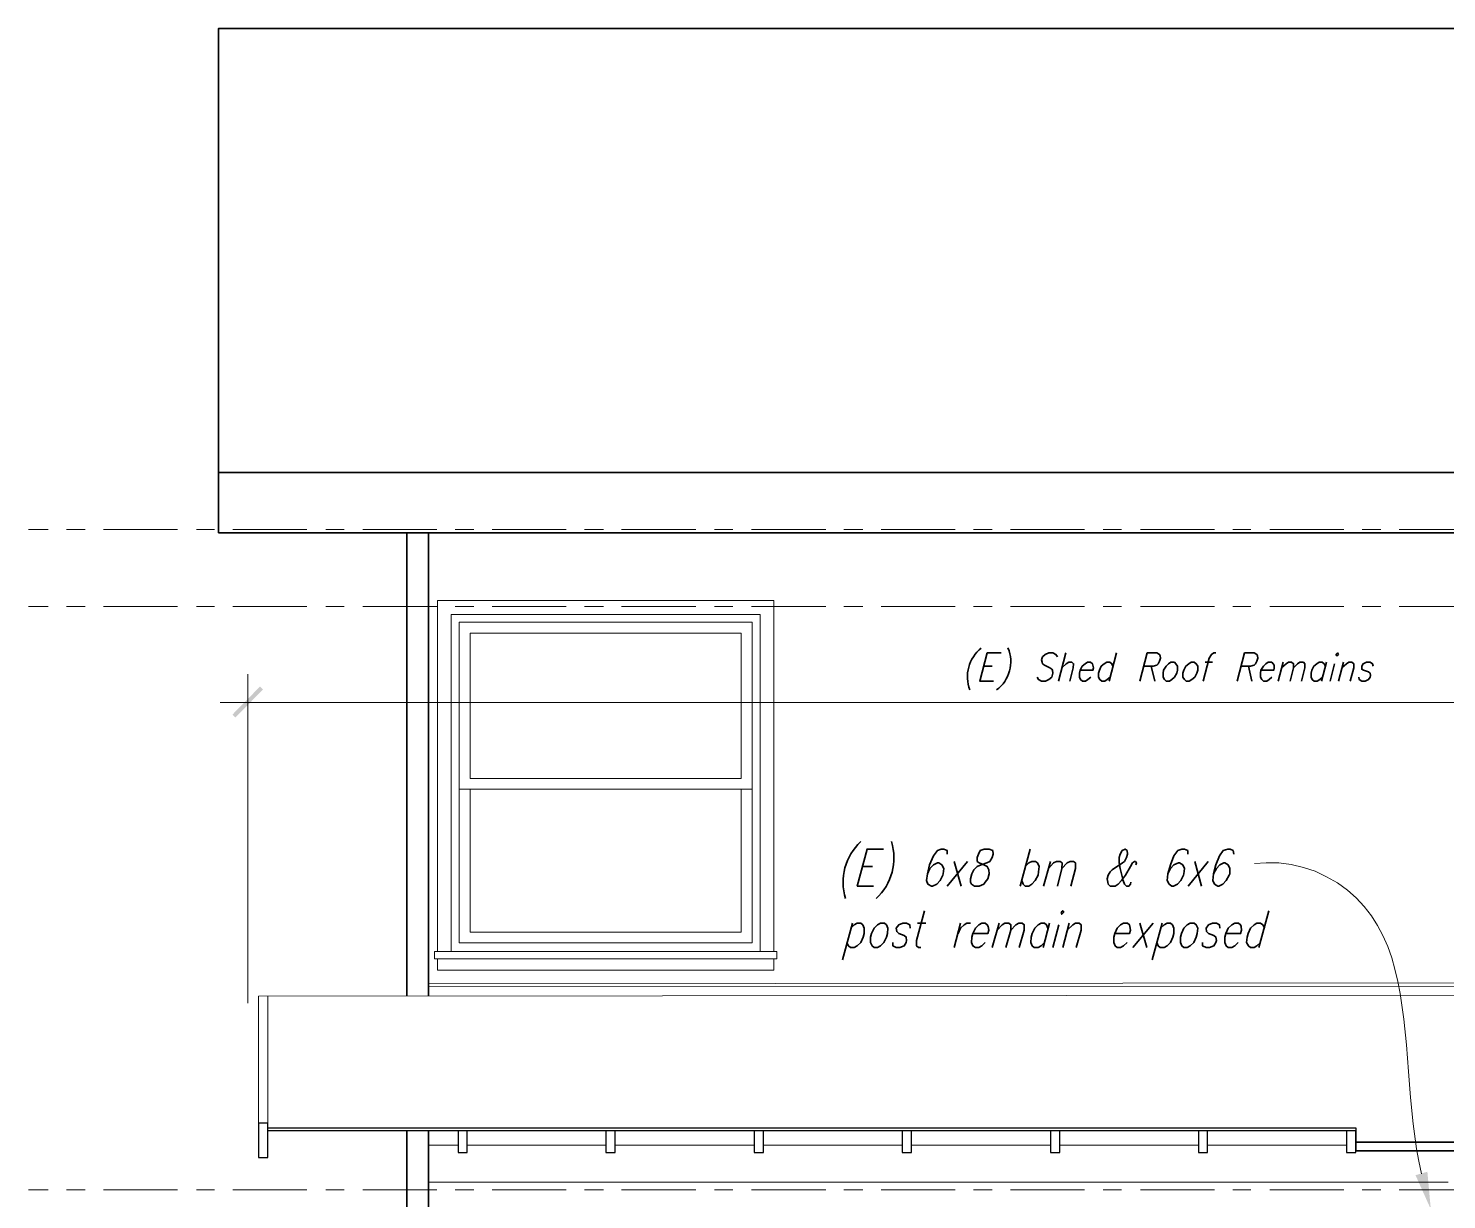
# Model space of a CAD drawing. Header units: inches. Extents: x 1543 to 43489, y -26 to 5775.
# Drawn here: x 3232.5 to 3472, y 1813.9 to 2011.6 of the extents above; entities that cross this region are included whole.
import ezdxf

# ---------------------------------------------------------------- set-up
doc = ezdxf.new("R2010")
doc.units = ezdxf.units.IN
doc.header["$LTSCALE"] = 0.5
doc.header["$MEASUREMENT"] = 0
for name, color, linetype in [('PDF_0', 7, 'Continuous'), ('PDF_A-FLOR-LEVL', 7, 'Continuous'), ('PDF_A-Window-exs', 7, 'Continuous'), ('PDF_Dim48', 7, 'Continuous'), ('PDF_Hatch-siding', 7, 'Continuous'), ('PDF_Layer1', 7, 'Continuous'), ('PDF_Layer2', 7, 'Continuous'), ('PDF_Layer3', 7, 'Continuous'), ('PDF_Layer30', 7, 'Continuous'), ('PDF_LEADER', 7, 'Continuous'), ('PDF_TEXT3', 7, 'Continuous')]:
    doc.layers.add(name, color=color, linetype=linetype)

msp = doc.modelspace()

# ---------------------------------------------------------------- linework, layer by layer
at = {"layer": 'PDF_0', "transparency": 33554559}
for points in [[(3271.63, 1900.52), (3267.46, 1895.27), (3266.96, 1895.77)], [(3272.13, 1900.02), (3271.63, 1900.52), (3267.46, 1895.27)]]:
    msp.add_solid(points, dxfattribs=at)
at = {"layer": 'PDF_A-FLOR-LEVL', "lineweight": 20}
for points in [[(3232.52, 1927.04), (3235.86, 1927.04)], [(3238.94, 1927.04), (3242.11, 1927.04)], [(3245.2, 1927.04), (3257.71, 1927.04)], [(3260.88, 1927.04), (3263.96, 1927.04)], [(3267.05, 1927.04), (3279.56, 1927.04)], [(3282.73, 1927.04), (3285.81, 1927.04)], [(3288.98, 1927.04), (3301.49, 1927.04)], [(3304.58, 1927.04), (3307.75, 1927.04)], [(3310.83, 1927.04), (3323.34, 1927.04)], [(3326.43, 1927.04), (3329.6, 1927.04)], [(3332.68, 1927.04), (3345.19, 1927.04)], [(3348.36, 1927.04), (3351.45, 1927.04)], [(3354.62, 1927.04), (3367.13, 1927.04)], [(3370.21, 1927.04), (3373.38, 1927.04)], [(3376.47, 1927.04), (3388.98, 1927.04)], [(3392.06, 1927.04), (3395.23, 1927.04)], [(3398.32, 1927.04), (3410.83, 1927.04)], [(3414, 1927.04), (3417.08, 1927.04)], [(3420.25, 1927.04), (3432.76, 1927.04)], [(3435.85, 1927.04), (3438.93, 1927.04)], [(3442.1, 1927.04), (3454.61, 1927.04)], [(3457.7, 1927.04), (3460.87, 1927.04)], [(3463.95, 1927.04), (3476.46, 1927.04)], [(3232.52, 1815.54), (3235.86, 1815.54)], [(3238.94, 1815.54), (3242.11, 1815.54)], [(3245.2, 1815.54), (3257.71, 1815.54)], [(3260.88, 1815.54), (3263.96, 1815.54)], [(3267.05, 1815.54), (3279.56, 1815.54)], [(3282.73, 1815.54), (3285.81, 1815.54)], [(3288.98, 1815.54), (3301.49, 1815.54)], [(3304.58, 1815.54), (3307.75, 1815.54)], [(3310.83, 1815.54), (3323.34, 1815.54)], [(3326.43, 1815.54), (3329.6, 1815.54)], [(3332.68, 1815.54), (3345.19, 1815.54)], [(3348.36, 1815.54), (3351.45, 1815.54)], [(3354.62, 1815.54), (3367.13, 1815.54)], [(3370.21, 1815.54), (3373.38, 1815.54)], [(3376.47, 1815.54), (3388.98, 1815.54)], [(3392.06, 1815.54), (3395.23, 1815.54)], [(3398.32, 1815.54), (3410.83, 1815.54)], [(3414, 1815.54), (3417.08, 1815.54)], [(3420.25, 1815.54), (3432.76, 1815.54)], [(3435.85, 1815.54), (3438.93, 1815.54)], [(3442.1, 1815.54), (3454.61, 1815.54)], [(3457.7, 1815.54), (3460.87, 1815.54)], [(3463.95, 1815.54), (3476.46, 1815.54)]]:
    msp.add_lwpolyline(points, dxfattribs=at)
for points in [[(3235.86, 1914.03), (3232.52, 1914.03)], [(3242.11, 1914.03), (3238.94, 1914.03)], [(3257.71, 1914.03), (3245.2, 1914.03)], [(3263.96, 1914.03), (3260.88, 1914.03)], [(3279.56, 1914.03), (3267.05, 1914.03)], [(3285.81, 1914.03), (3282.73, 1914.03)], [(3301.49, 1914.03), (3288.98, 1914.03)], [(3307.75, 1914.03), (3304.58, 1914.03)], [(3323.34, 1914.03), (3310.83, 1914.03)], [(3329.6, 1914.03), (3326.43, 1914.03)], [(3345.19, 1914.03), (3332.68, 1914.03)], [(3351.45, 1914.03), (3348.36, 1914.03)], [(3367.13, 1914.03), (3354.62, 1914.03)], [(3373.38, 1914.03), (3370.21, 1914.03)], [(3388.98, 1914.03), (3376.47, 1914.03)], [(3395.23, 1914.03), (3392.06, 1914.03)], [(3410.83, 1914.03), (3398.32, 1914.03)], [(3417.08, 1914.03), (3414, 1914.03)], [(3432.76, 1914.03), (3420.25, 1914.03)], [(3438.93, 1914.03), (3435.85, 1914.03)], [(3454.61, 1914.03), (3442.1, 1914.03)], [(3460.87, 1914.03), (3457.7, 1914.03)], [(3476.46, 1914.03), (3463.95, 1914.03)]]:
    msp.add_lwpolyline(points, close=True, dxfattribs=at)
at = {"layer": 'PDF_A-Window-exs', "lineweight": 9}
for points in [[(3305.24, 1911.36), (3305.24, 1857.24), (3354.7, 1857.24), (3354.7, 1911.36)], [(3307.08, 1909.53), (3307.08, 1885.01), (3352.87, 1885.01), (3352.87, 1909.53)]]:
    msp.add_lwpolyline(points, close=True, dxfattribs=at)
for points in [[(3307.83, 1911.36), (3354.7, 1911.36), (3354.7, 1857.74)], [(3354.7, 1883.18), (3305.24, 1883.18)], [(3307.08, 1883.18), (3307.08, 1859.07), (3352.87, 1859.07), (3352.87, 1883.18)]]:
    msp.add_lwpolyline(points, dxfattribs=at)
at = {"layer": 'PDF_Dim48', "lineweight": 35}
for points in [[(3395.48, 1901.44), (3393.15, 1901.44), (3394.4, 1906.19), (3396.73, 1906.19)], [(3406.24, 1905.53), (3405.99, 1905.94), (3405.49, 1906.19), (3404.82, 1906.19), (3404.16, 1905.94), (3403.74, 1905.53), (3403.57, 1905.03), (3403.66, 1904.61), (3403.74, 1904.36), (3404.07, 1904.11), (3404.99, 1903.69), (3405.32, 1903.44), (3405.41, 1903.27), (3405.49, 1902.77), (3405.32, 1902.11), (3404.82, 1901.69), (3404.24, 1901.44), (3403.57, 1901.44), (3403.07, 1901.69), (3402.82, 1902.11)], [(3407.66, 1906.19), (3406.41, 1901.44)], [(3416.25, 1906.19), (3415, 1901.44)], [(3420.17, 1901.44), (3421.42, 1906.19), (3423.01, 1906.19), (3423.51, 1905.94), (3423.59, 1905.69), (3423.67, 1905.28), (3423.51, 1904.78), (3423.26, 1904.36), (3423.01, 1904.11), (3422.42, 1903.94), (3420.84, 1903.94)], [(3433.01, 1906.19), (3432.68, 1906.19), (3432.26, 1905.94), (3431.85, 1905.28), (3430.84, 1901.44)], [(3436.6, 1901.44), (3437.85, 1906.19), (3439.44, 1906.19), (3439.94, 1905.94), (3440.02, 1905.69), (3440.1, 1905.28), (3439.94, 1904.78), (3439.69, 1904.36), (3439.44, 1904.11), (3438.85, 1903.94), (3437.27, 1903.94)], [(3393.82, 1903.94), (3395.23, 1903.94)], [(3406.99, 1903.69), (3407.74, 1904.36), (3408.16, 1904.61), (3408.66, 1904.61), (3408.99, 1904.36), (3408.91, 1903.69), (3408.33, 1901.44)], [(3410.08, 1903.27), (3412.25, 1903.27), (3412.33, 1903.69), (3412.25, 1904.11), (3412.16, 1904.36), (3411.83, 1904.61), (3411.33, 1904.61), (3410.91, 1904.36), (3410.41, 1903.94), (3410.08, 1903.27), (3409.99, 1902.77), (3409.99, 1902.11), (3410.16, 1901.69), (3410.5, 1901.44), (3411, 1901.44), (3411.41, 1901.69), (3411.91, 1902.11)], [(3415.58, 1903.94), (3415.42, 1904.36), (3415.08, 1904.61), (3414.58, 1904.61), (3414.16, 1904.36), (3413.66, 1903.94), (3413.33, 1903.27), (3413.16, 1902.77), (3413.16, 1902.11), (3413.41, 1901.69), (3413.75, 1901.44), (3414.25, 1901.44), (3414.67, 1901.69), (3415.17, 1902.11)], [(3422.09, 1903.94), (3422.67, 1901.44)], [(3431.18, 1904.61), (3432.43, 1904.61)], [(3438.52, 1903.94), (3439.1, 1901.44)], [(3440.6, 1903.27), (3442.77, 1903.27), (3442.85, 1903.69), (3442.85, 1904.11), (3442.69, 1904.36), (3442.44, 1904.61), (3441.85, 1904.61), (3441.44, 1904.36), (3441.02, 1903.94), (3440.6, 1903.27), (3440.52, 1902.77), (3440.52, 1902.11), (3440.77, 1901.69), (3441.02, 1901.44), (3441.6, 1901.44), (3442.02, 1901.69), (3442.44, 1902.11)], [(3444.36, 1904.61), (3443.52, 1901.44)], [(3444.11, 1903.69), (3444.86, 1904.36), (3445.27, 1904.61), (3445.77, 1904.61), (3446.11, 1904.36), (3446.11, 1903.69), (3445.52, 1901.44)], [(3446.11, 1903.69), (3446.77, 1904.36), (3447.19, 1904.61), (3447.78, 1904.61), (3448.03, 1904.36), (3448.03, 1903.69), (3447.44, 1901.44)], [(3451.53, 1903.94), (3451.28, 1904.36), (3450.94, 1904.61), (3450.44, 1904.61), (3450.03, 1904.36), (3449.53, 1903.94), (3449.19, 1903.27), (3449.11, 1902.77), (3449.11, 1902.11), (3449.28, 1901.69), (3449.61, 1901.44), (3450.11, 1901.44), (3450.53, 1901.69), (3451.03, 1902.11)], [(3451.69, 1904.61), (3450.86, 1901.44)], [(3453.03, 1904.36), (3452.28, 1901.44)], [(3454.53, 1904.61), (3453.7, 1901.44)], [(3454.28, 1903.69), (3455.03, 1904.36), (3455.45, 1904.61), (3455.95, 1904.61), (3456.28, 1904.36), (3456.28, 1903.69), (3455.7, 1901.44)], [(3459.53, 1903.94), (3459.45, 1904.36), (3459.03, 1904.61), (3458.45, 1904.61), (3457.87, 1904.36), (3457.62, 1903.94), (3457.62, 1903.44), (3457.95, 1903.27), (3458.78, 1903.02), (3459.03, 1902.77), (3459.12, 1902.36), (3459.03, 1902.11), (3458.78, 1901.69), (3458.2, 1901.44), (3457.62, 1901.44), (3457.2, 1901.69), (3457.12, 1902.11)]]:
    msp.add_lwpolyline(points, dxfattribs=at)
for points in [[(3453.28, 1905.94), (3453.45, 1905.69), (3453.7, 1905.94), (3453.53, 1906.19)], [(3425.42, 1904.61), (3425.01, 1904.36), (3424.59, 1903.94), (3424.17, 1903.27), (3424.09, 1902.77), (3424.09, 1902.11), (3424.34, 1901.69), (3424.59, 1901.44), (3425.17, 1901.44), (3425.59, 1901.69), (3426.01, 1902.11), (3426.42, 1902.77), (3426.51, 1903.27), (3426.51, 1903.94), (3426.26, 1904.36), (3426.01, 1904.61)], [(3428.84, 1904.61), (3428.43, 1904.36), (3427.93, 1903.94), (3427.59, 1903.27), (3427.43, 1902.77), (3427.43, 1902.11), (3427.68, 1901.69), (3428.01, 1901.44), (3428.51, 1901.44), (3428.93, 1901.69), (3429.43, 1902.11), (3429.76, 1902.77), (3429.93, 1903.27), (3429.93, 1903.94), (3429.68, 1904.36), (3429.34, 1904.61)]]:
    msp.add_lwpolyline(points, close=True, dxfattribs=at)
at = {"layer": 'PDF_Dim48', "lineweight": 20}
for points in [[(3269.55, 1847.06), (3269.55, 1902.61)], [(3790.05, 1897.85), (3264.88, 1897.85)]]:
    msp.add_lwpolyline(points, dxfattribs=at)
at = {"layer": 'PDF_Dim48', "lineweight": 35}
for centre, radius, start, end in [((3397.24, 1902.18), 6.18, 128.4271, 201.2909), ((3392.4, 1904.71), 5.97, 306.9065, 22.8115)]:
    msp.add_arc(centre, radius, start, end, dxfattribs=at)
at = {"layer": 'PDF_Hatch-siding', "lineweight": 13}
for points in [[(3300.07, 1823.13), (3305.08, 1823.13)], [(3306.58, 1823.13), (3330.01, 1823.13)], [(3331.6, 1823.13), (3355.03, 1823.13)], [(3356.62, 1823.13), (3380.05, 1823.13)], [(3381.64, 1823.13), (3405.07, 1823.13)], [(3406.66, 1823.13), (3430.09, 1823.13)], [(3431.6, 1823.13), (3455.03, 1823.13)], [(3300.07, 1816.87), (3472.21, 1816.87)]]:
    msp.add_lwpolyline(points, dxfattribs=at)
at = {"layer": 'PDF_Layer1', "lineweight": 20}
for points in [[(3358.37, 1855.82), (3358.37, 1915.03), (3301.57, 1915.03), (3301.57, 1855.82)], [(3301.57, 1854.57), (3301.57, 1852.65), (3358.37, 1852.65), (3358.37, 1854.57)]]:
    msp.add_lwpolyline(points, dxfattribs=at)
for points in [[(3356.04, 1855.82), (3356.04, 1912.7), (3303.91, 1912.7), (3303.91, 1855.82), (3303.91, 1912.7), (3356.04, 1912.7)], [(3358.87, 1855.82), (3358.87, 1854.57), (3301.07, 1854.57), (3301.07, 1855.82)]]:
    msp.add_lwpolyline(points, close=True, dxfattribs=at)
at = {"layer": 'PDF_Layer2', "lineweight": 30}
for points in [[(3271.38, 1821.04), (3272.97, 1821.04), (3272.97, 1826.8), (3271.38, 1826.8)], [(3305.08, 1821.88), (3306.58, 1821.88), (3306.58, 1825.55), (3305.08, 1825.55)], [(3330.01, 1821.88), (3331.6, 1821.88), (3331.6, 1825.55), (3330.01, 1825.55)], [(3355.03, 1821.88), (3356.62, 1821.88), (3356.62, 1825.55), (3355.03, 1825.55)], [(3380.05, 1821.88), (3381.64, 1821.88), (3381.64, 1825.55), (3380.05, 1825.55)], [(3405.07, 1821.88), (3406.66, 1821.88), (3406.66, 1825.55), (3405.07, 1825.55)], [(3430.09, 1821.88), (3431.6, 1821.88), (3431.6, 1825.55), (3430.09, 1825.55)], [(3455.03, 1821.88), (3456.62, 1821.88), (3456.62, 1825.55), (3455.03, 1825.55)]]:
    msp.add_lwpolyline(points, close=True, dxfattribs=at)
msp.add_lwpolyline([(3272.97, 1826.05), (3456.62, 1826.05), (3456.62, 1825.55), (3272.97, 1825.55)], dxfattribs=at)
at = {"layer": 'PDF_Layer3', "lineweight": 35}
msp.add_lwpolyline([(3264.63, 1926.46), (3264.63, 2011.61), (3771.2, 2011.61), (3771.2, 1926.46), (3475.96, 1926.46)], close=True, dxfattribs=at)
for points in [[(3264.63, 1936.63), (3475.96, 1936.63), (3771.2, 1936.63)], [(3296.4, 1926.46), (3296.4, 1848.23)], [(3300.07, 1926.46), (3300.07, 1848.23)], [(3296.4, 1825.55), (3296.4, 1711.87)], [(3300.07, 1825.55), (3300.07, 1711.87)], [(3456.62, 1823.63), (3783.79, 1823.63), (3783.79, 1822.13), (3456.62, 1822.13), (3456.62, 1825.55)]]:
    msp.add_lwpolyline(points, dxfattribs=at)
at = {"layer": 'PDF_Layer30', "lineweight": 13}
for points in [[(3300.07, 1850.32), (3475.96, 1850.48)], [(3300.07, 1849.82), (3475.96, 1849.9)], [(3271.38, 1825.55), (3271.38, 1848.23), (3475.96, 1848.4)], [(3272.97, 1825.55), (3272.97, 1848.23)]]:
    msp.add_lwpolyline(points, dxfattribs=at)
at = {"layer": 'PDF_LEADER', "lineweight": 20}
msp.add_lwpolyline([(3467.71, 1818.29), (3467.29, 1820.38), (3466.87, 1822.46), (3466.29, 1826.71), (3465.87, 1831.13), (3465.54, 1835.55), (3465.21, 1840.06), (3464.71, 1844.39), (3464.12, 1848.73), (3463.7, 1850.73), (3463.2, 1852.82), (3462.7, 1854.74), (3462.04, 1856.65), (3461.2, 1858.49), (3460.29, 1860.16), (3459.28, 1861.82), (3458.03, 1863.41), (3456.7, 1864.83), (3455.2, 1866.16), (3453.53, 1867.41), (3451.69, 1868.41), (3449.78, 1869.33), (3447.78, 1870), (3445.69, 1870.5), (3443.61, 1870.75), (3441.52, 1870.75), (3439.52, 1870.67)], dxfattribs=at)
at = {"layer": 'PDF_LEADER', "transparency": 33554559}
msp.add_solid([(3466.71, 1818.04), (3469.29, 1812.29), (3468.71, 1818.62)], dxfattribs=at)
at = {"layer": 'PDF_TEXT3', "lineweight": 35}
for points in [[(3375.22, 1866.83), (3372.46, 1866.83), (3374.13, 1873.08), (3376.89, 1873.08)], [(3387.64, 1872.25), (3387.64, 1872.83), (3387.06, 1873.08), (3386.64, 1873.08), (3385.98, 1872.83), (3385.31, 1871.92), (3384.64, 1870.42), (3384.31, 1868.91), (3384.14, 1867.75), (3384.39, 1867.16), (3384.97, 1866.83), (3385.14, 1866.83), (3385.89, 1867.16), (3386.48, 1867.75), (3386.89, 1868.66), (3386.98, 1868.91), (3387.06, 1869.83), (3386.73, 1870.42), (3386.23, 1870.75), (3385.98, 1870.75), (3385.31, 1870.42), (3384.72, 1869.83), (3384.31, 1868.91)], [(3401.65, 1873.08), (3399.99, 1866.83)], [(3419.5, 1870.42), (3419.59, 1870.75), (3419.42, 1871), (3419.25, 1871), (3418.92, 1870.75), (3418.59, 1870.16), (3417.75, 1868.66), (3417.08, 1867.75), (3416.5, 1867.16), (3416, 1866.83), (3415.17, 1866.83), (3414.83, 1867.16), (3414.75, 1867.5), (3414.67, 1868.08), (3414.83, 1868.66), (3415.17, 1869.25), (3415.5, 1869.58), (3417.25, 1870.75), (3417.58, 1871), (3417.92, 1871.67), (3418.08, 1872.25), (3418, 1872.83), (3417.67, 1873.08), (3417.17, 1872.83), (3416.83, 1872.25), (3416.67, 1871.67), (3416.67, 1870.75), (3416.83, 1869.83), (3417.33, 1867.75), (3417.58, 1867.16), (3417.92, 1866.83), (3418.33, 1866.83), (3418.59, 1867.16), (3418.67, 1867.5)], [(3428.26, 1872.25), (3428.26, 1872.83), (3427.68, 1873.08), (3427.26, 1873.08), (3426.59, 1872.83), (3425.92, 1871.92), (3425.34, 1870.42), (3424.92, 1868.91), (3424.76, 1867.75), (3425.09, 1867.16), (3425.59, 1866.83), (3425.84, 1866.83), (3426.51, 1867.16), (3427.09, 1867.75), (3427.51, 1868.66), (3427.59, 1868.91), (3427.68, 1869.83), (3427.43, 1870.42), (3426.84, 1870.75), (3426.67, 1870.75), (3425.92, 1870.42), (3425.34, 1869.83), (3424.92, 1868.91)], [(3436.02, 1872.25), (3435.93, 1872.83), (3435.43, 1873.08), (3435.01, 1873.08), (3434.26, 1872.83), (3433.6, 1871.92), (3433.01, 1870.42), (3432.6, 1868.91), (3432.51, 1867.75), (3432.76, 1867.16), (3433.35, 1866.83), (3433.51, 1866.83), (3434.18, 1867.16), (3434.76, 1867.75), (3435.27, 1868.66), (3435.35, 1868.91), (3435.35, 1869.83), (3435.1, 1870.42), (3434.51, 1870.75), (3434.35, 1870.75), (3433.68, 1870.42), (3433.1, 1869.83), (3432.6, 1868.91)], [(3373.38, 1870.16), (3375.05, 1870.16)], [(3391.06, 1871), (3387.64, 1866.83)], [(3388.81, 1871), (3389.98, 1866.83)], [(3400.82, 1870.16), (3401.4, 1870.75), (3401.91, 1871), (3402.57, 1871), (3402.91, 1870.75), (3403.16, 1870.16), (3403.07, 1869.25), (3402.99, 1868.66), (3402.49, 1867.75), (3401.91, 1867.16), (3401.4, 1866.83), (3400.82, 1866.83), (3400.49, 1867.16), (3400.24, 1867.75)], [(3405.07, 1871), (3403.91, 1866.83)], [(3404.74, 1869.83), (3405.57, 1870.75), (3406.08, 1871), (3406.74, 1871), (3407.08, 1870.75), (3406.99, 1869.83), (3406.24, 1866.83)], [(3406.99, 1869.83), (3407.91, 1870.75), (3408.41, 1871), (3408.99, 1871), (3409.33, 1870.75), (3409.33, 1869.83), (3408.49, 1866.83)], [(3431.68, 1871), (3428.34, 1866.83)], [(3429.43, 1871), (3430.59, 1866.83)], [(3371.63, 1860.57), (3369.96, 1854.4)], [(3371.38, 1859.74), (3371.96, 1860.32), (3372.46, 1860.57), (3373.05, 1860.57), (3373.38, 1860.32), (3373.63, 1859.74), (3373.63, 1858.82), (3373.47, 1858.24), (3373.05, 1857.32), (3372.46, 1856.74), (3371.96, 1856.49), (3371.3, 1856.49), (3370.96, 1856.74), (3370.71, 1857.32)], [(3381.39, 1859.74), (3381.31, 1860.32), (3380.8, 1860.57), (3380.14, 1860.57), (3379.47, 1860.32), (3379.05, 1859.74), (3379.14, 1859.16), (3379.47, 1858.82), (3380.39, 1858.49), (3380.72, 1858.24), (3380.8, 1857.65), (3380.72, 1857.32), (3380.39, 1856.74), (3379.64, 1856.49), (3379.05, 1856.49), (3378.47, 1856.74), (3378.47, 1857.32)], [(3383.81, 1862.66), (3382.47, 1857.65), (3382.47, 1856.74), (3382.81, 1856.49), (3383.22, 1856.49)], [(3382.64, 1860.57), (3384.06, 1860.57)], [(3389.9, 1860.57), (3388.81, 1856.49)], [(3389.48, 1858.82), (3389.9, 1859.74), (3390.48, 1860.32), (3390.98, 1860.57), (3391.56, 1860.57)], [(3391.98, 1858.82), (3394.48, 1858.82), (3394.65, 1859.41), (3394.57, 1859.99), (3394.4, 1860.32), (3394.07, 1860.57), (3393.48, 1860.57), (3392.98, 1860.32), (3392.4, 1859.74), (3391.98, 1858.82), (3391.81, 1858.24), (3391.73, 1857.32), (3391.98, 1856.74), (3392.4, 1856.49), (3392.98, 1856.49), (3393.48, 1856.74), (3394.07, 1857.32)], [(3396.4, 1860.57), (3395.23, 1856.49)], [(3396.07, 1859.41), (3396.9, 1860.32), (3397.4, 1860.57), (3398.07, 1860.57), (3398.4, 1860.32), (3398.4, 1859.41), (3397.57, 1856.49)], [(3398.4, 1859.41), (3399.24, 1860.32), (3399.74, 1860.57), (3400.32, 1860.57), (3400.65, 1860.32), (3400.65, 1859.41), (3399.82, 1856.49)], [(3404.66, 1859.74), (3404.41, 1860.32), (3404.07, 1860.57), (3403.49, 1860.57), (3402.99, 1860.32), (3402.41, 1859.74), (3401.99, 1858.82), (3401.82, 1858.24), (3401.74, 1857.32), (3401.99, 1856.74), (3402.32, 1856.49), (3402.99, 1856.49), (3403.49, 1856.74), (3404.07, 1857.32)], [(3404.91, 1860.57), (3403.82, 1856.49)], [(3408.24, 1860.57), (3407.16, 1856.49)], [(3407.91, 1859.41), (3408.83, 1860.32), (3409.33, 1860.57), (3409.91, 1860.57), (3410.25, 1860.32), (3410.25, 1859.41), (3409.41, 1856.49)], [(3415.92, 1858.82), (3418.42, 1858.82), (3418.59, 1859.41), (3418.5, 1859.99), (3418.42, 1860.32), (3418.08, 1860.57), (3417.42, 1860.57), (3416.92, 1860.32), (3416.33, 1859.74), (3415.92, 1858.82), (3415.75, 1858.24), (3415.75, 1857.32), (3416, 1856.74), (3416.33, 1856.49), (3416.92, 1856.49), (3417.42, 1856.74), (3418, 1857.32)], [(3422.42, 1860.57), (3419, 1856.49)], [(3420.17, 1860.57), (3421.34, 1856.49)], [(3423.92, 1860.57), (3422.25, 1854.4)], [(3423.67, 1859.74), (3424.26, 1860.32), (3424.76, 1860.57), (3425.34, 1860.57), (3425.67, 1860.32), (3425.92, 1859.74), (3425.92, 1858.82), (3425.76, 1858.24), (3425.34, 1857.32), (3424.76, 1856.74), (3424.26, 1856.49), (3423.59, 1856.49), (3423.26, 1856.74), (3423.01, 1857.32)], [(3433.68, 1859.74), (3433.6, 1860.32), (3433.1, 1860.57), (3432.43, 1860.57), (3431.76, 1860.32), (3431.35, 1859.74), (3431.43, 1859.16), (3431.76, 1858.82), (3432.68, 1858.49), (3433.01, 1858.24), (3433.1, 1857.65), (3433.01, 1857.32), (3432.68, 1856.74), (3431.93, 1856.49), (3431.35, 1856.49), (3430.76, 1856.74), (3430.76, 1857.32)], [(3434.68, 1858.82), (3437.18, 1858.82), (3437.35, 1859.41), (3437.27, 1859.99), (3437.18, 1860.32), (3436.85, 1860.57), (3436.18, 1860.57), (3435.68, 1860.32), (3435.1, 1859.74), (3434.68, 1858.82), (3434.51, 1858.24), (3434.51, 1857.32), (3434.76, 1856.74), (3435.1, 1856.49), (3435.68, 1856.49), (3436.18, 1856.74), (3436.77, 1857.32)], [(3441.19, 1859.74), (3440.94, 1860.32), (3440.52, 1860.57), (3439.94, 1860.57), (3439.44, 1860.32), (3438.85, 1859.74), (3438.43, 1858.82), (3438.27, 1858.24), (3438.18, 1857.32), (3438.52, 1856.74), (3438.85, 1856.49), (3439.44, 1856.49), (3439.94, 1856.74), (3440.52, 1857.32)], [(3441.94, 1862.66), (3440.27, 1856.49)], [(3406.49, 1860.32), (3405.49, 1856.49)]]:
    msp.add_lwpolyline(points, dxfattribs=at)
for points in [[(3393.9, 1873.08), (3393.23, 1872.83), (3392.9, 1872.25), (3392.73, 1871.67), (3392.73, 1871), (3393.06, 1870.75), (3393.82, 1870.42), (3394.4, 1870.16), (3394.65, 1869.58), (3394.73, 1868.91), (3394.48, 1868.08), (3394.07, 1867.5), (3393.82, 1867.16), (3393.06, 1866.83), (3392.23, 1866.83), (3391.73, 1867.16), (3391.56, 1867.5), (3391.56, 1868.08), (3391.81, 1868.91), (3392.15, 1869.58), (3392.73, 1870.16), (3393.4, 1870.42), (3394.32, 1870.75), (3394.82, 1871), (3395.23, 1871.67), (3395.4, 1872.25), (3395.32, 1872.83), (3394.73, 1873.08)], [(3376.38, 1860.57), (3375.88, 1860.32), (3375.3, 1859.74), (3374.88, 1858.82), (3374.72, 1858.24), (3374.72, 1857.32), (3374.97, 1856.74), (3375.3, 1856.49), (3375.88, 1856.49), (3376.38, 1856.74), (3376.97, 1857.32), (3377.39, 1858.24), (3377.55, 1858.82), (3377.64, 1859.74), (3377.39, 1860.32), (3377.05, 1860.57)], [(3406.91, 1862.41), (3406.99, 1862.08), (3407.33, 1862.41), (3407.16, 1862.66)], [(3428.68, 1860.57), (3428.18, 1860.32), (3427.59, 1859.74), (3427.18, 1858.82), (3427.01, 1858.24), (3427.01, 1857.32), (3427.26, 1856.74), (3427.59, 1856.49), (3428.18, 1856.49), (3428.68, 1856.74), (3429.26, 1857.32), (3429.68, 1858.24), (3429.84, 1858.82), (3429.93, 1859.74), (3429.68, 1860.32), (3429.34, 1860.57)]]:
    msp.add_lwpolyline(points, close=True, dxfattribs=at)
for centre, radius, start, end in [((3379.49, 1867.45), 9.43, 133.1147, 196.7126), ((3369.51, 1871.54), 9.15, 312.039, 17.7883)]:
    msp.add_arc(centre, radius, start, end, dxfattribs=at)

doc.saveas('drawing.dxf')
